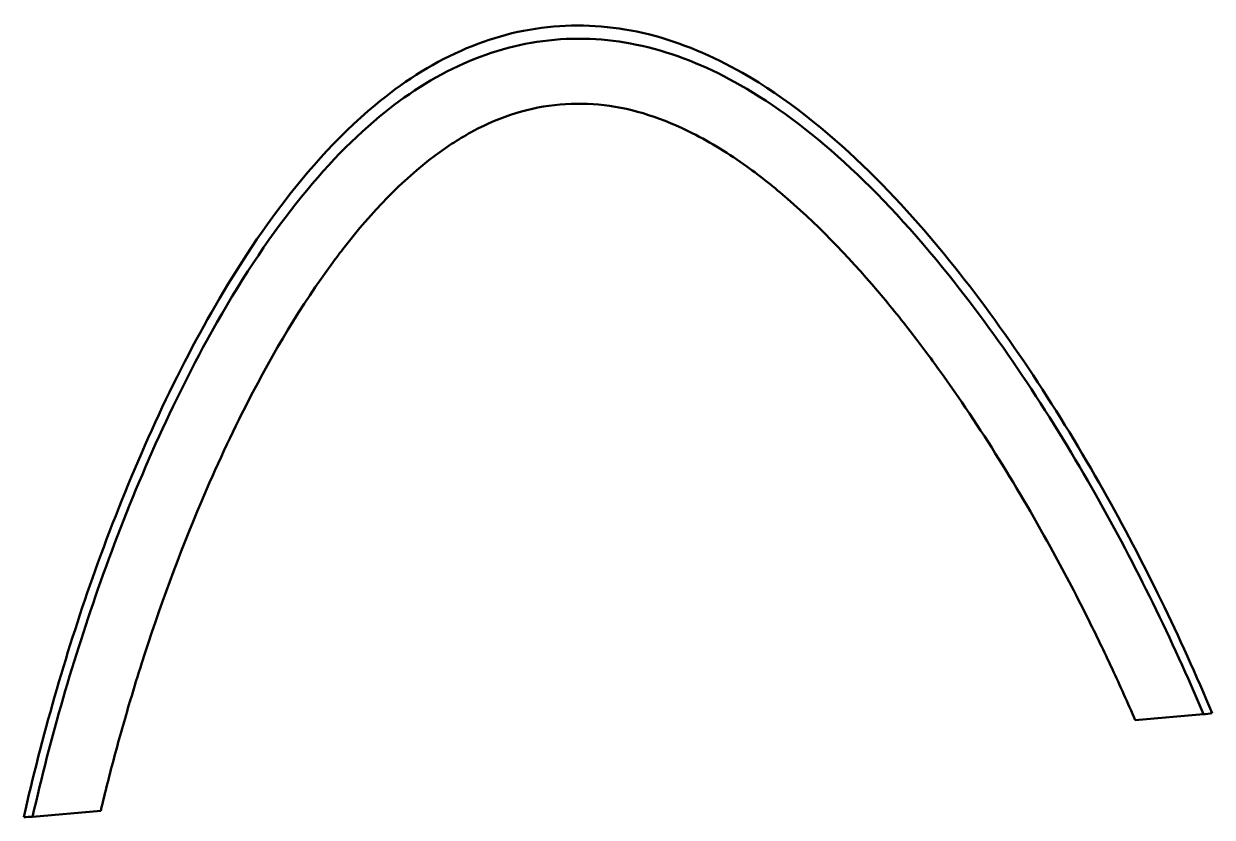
# Model space of a CAD drawing. Header units: millimetres. Extents: x 59 to 333, y 78 to 261.
import ezdxf

# ---------------------------------------------------------------- set-up
doc = ezdxf.new("R2010")
doc.units = ezdxf.units.MM
doc.header["$LTSCALE"] = 0.75
doc.layers.add('Visible', color=7, linetype='Continuous', lineweight=50)

msp = doc.modelspace()

# ---------------------------------------------------------------- linework, layer by layer
at = {"layer": 'Visible'}
for p, q in [((304.28, 124.4, 0.22), (304.28, 124.4, 0.22)), ((83.53, 105.09, 0.22), (83.52, 105.09, 0.22)), ((331.02, 102.12, -1.06), (315.3, 100.75, -1.06)), ((76.78, 79.88, -1.06), (61.06, 78.51, -1.06))]:
    msp.add_line(p, q, dxfattribs=at)
at = {"layer": 'Visible', "extrusion": (0.087036, -0.994829, -0.052336)}
msp.add_arc((254.45, -178.54, -72.73), 193, 63.46, 64.1323, dxfattribs=at)
at = {"layer": 'Visible', "extrusion": (-0.087036, 0.994829, 0.052336)}
msp.add_arc((-151.87, -178.54, 72.73), 193, 63.46, 64.1323, dxfattribs=at)
at = {"layer": 'Visible'}
for points, knots in [([(181.13, 260.71, 6.9), (173.72, 260.06, 6.9), (166.63, 258.17, 6.83), (152.67, 251.96, 6.57), (146.08, 247.63, 6.38), (122.16, 227.77, 5.45), (108.52, 206.28, 4.39), (89.95, 172.27, 2.7), (81.62, 152.66, 1.71), (68.53, 115.54, -0.17), (63.21, 96.93, -1.11), (59.03, 78.38, -2.06)], [0, 0, 0, 0, 2.233067, 2.233067, 4.589271, 4.589271, 11.579246, 11.579246, 19.295737, 19.295737, 26.516683, 26.516683, 26.516683, 26.516683]), ([(181.13, 260.71, 6.9), (188.55, 261.36, 6.9), (195.85, 260.72, 6.83), (210.68, 257.04, 6.57), (217.91, 253.92, 6.38), (244.92, 238.51, 5.45), (262.09, 219.72, 4.39), (286.28, 189.45, 2.7), (297.89, 171.58, 1.71), (317.23, 137.3, -0.17), (325.7, 119.9, -1.11), (333.04, 102.35, -2.06)], [0, 0, 0, 0, 2.232954, 2.232954, 4.589029, 4.589029, 11.578432, 11.578432, 19.295252, 19.295252, 26.516551, 26.516551, 26.516551, 26.516551]), ([(181.4, 257.67, 7.74), (174.11, 257.03, 7.74), (167.16, 255.18, 7.68), (153.44, 249.09, 7.42), (146.97, 244.85, 7.23), (126.99, 228.31, 6.46), (113.6, 210.91, 5.61), (91.63, 170.78, 3.61), (83.41, 151.5, 2.65), (70.48, 115.04, 0.8), (65.22, 96.77, -0.13), (61.06, 78.51, -1.06)], [0, 0, 0, 0, 2.193445, 2.193445, 4.506704, 4.506704, 9.98842, 9.98842, 14.243405, 14.243405, 18.218296, 18.218296, 18.218296, 18.218296]), ([(181.4, 257.67, 7.74), (188.68, 258.31, 7.74), (195.85, 257.69, 7.68), (210.42, 254.08, 7.42), (217.53, 251.03, 7.23), (240.08, 238.21, 6.46), (256.28, 223.39, 5.61), (284.89, 187.69, 3.61), (296.34, 170.13, 2.65), (315.39, 136.46, 0.8), (323.75, 119.39, -0.13), (331.02, 102.12, -1.06)], [0, 0, 0, 0, 2.193455, 2.193455, 4.506724, 4.506724, 9.988488, 9.988488, 14.243466, 14.243466, 18.218349, 18.218349, 18.218349, 18.218349])]:
    msp.add_open_spline(points, degree=3, knots=knots, dxfattribs=at)
at = {"layer": 'Visible', "extrusion": (0.004561, -0.052137, 0.99863)}
for points, knots in [([(182.7, 242.75, 6.96), (175.79, 242.14, 6.96), (169.09, 240.05, 6.88), (162.71, 236.64, 6.73), (159.68, 235.02, 6.66), (156.73, 233.12, 6.57), (153.87, 230.98, 6.47), (153.86, 230.98, 6.47), (153.86, 230.97, 6.47), (153.85, 230.97, 6.47)], [0, 0, 0, 0, 48.327766, 48.327766, 48.327766, 71.296256, 71.296256, 71.296256, 71.348313, 71.348313, 71.348313, 71.348313]), ([(213.16, 236.15, 6.47), (206.54, 239.5, 6.68), (199.67, 241.77, 6.83), (192.82, 242.59, 6.9), (189.44, 242.99, 6.94), (186.07, 243.04, 6.96), (182.7, 242.75, 6.96)], [0, 0, 0, 0, 47.815657, 47.815657, 47.815657, 71.366923, 71.366923, 71.366923, 71.366923]), ([(265.43, 187.83, 3.71), (262.74, 191.37, 3.91), (259.98, 194.85, 4.1), (257.15, 198.24, 4.29), (250.29, 206.45, 4.75), (242.97, 214.19, 5.19), (235.14, 220.99, 5.58), (232.08, 223.63, 5.73), (228.96, 226.13, 5.88), (225.75, 228.43, 6.01), (221.67, 231.37, 6.18), (217.47, 233.98, 6.34), (213.16, 236.15, 6.47)], [0, 0, 0, 0, 25.903212, 25.903212, 25.903212, 88.542445, 88.542445, 88.542445, 112.921245, 112.921245, 112.921245, 143.986733, 143.986733, 143.986733, 143.986733]), ([(153.85, 230.97, 6.47), (146.2, 225.24, 6.21), (139.22, 217.88, 5.86), (132.93, 209.8, 5.46), (132.03, 208.65, 5.41), (131.14, 207.48, 5.35), (130.27, 206.29, 5.29), (122.96, 196.38, 4.81), (116.54, 185.55, 4.27), (110.77, 174.3, 3.71)], [0, 0, 0, 0, 61.507212, 61.507212, 61.507212, 70.296857, 70.296857, 70.296857, 143.866817, 143.866817, 143.866817, 143.866817]), ([(110.77, 174.3, 3.71), (106.9, 166.77, 3.34), (103.32, 159.03, 2.95), (99.99, 151.18, 2.55), (94.85, 139.04, 1.94), (90.29, 126.59, 1.31), (86.27, 113.99, 0.67), (86.26, 113.98, 0.67), (86.26, 113.98, 0.67), (86.26, 113.97, 0.67), (85.34, 111.09, 0.53), (84.45, 108.21, 0.38), (83.59, 105.32, 0.23), (83.58, 105.28, 0.23), (83.57, 105.25, 0.23), (83.56, 105.21, 0.23), (83.55, 105.17, 0.23), (83.54, 105.13, 0.22), (83.53, 105.09, 0.22)], [0, 0, 0, 0, 49.245025, 49.245025, 49.245025, 125.328724, 125.328724, 125.328724, 125.370058, 125.370058, 125.370058, 142.735497, 142.735497, 142.735497, 142.94577, 142.94577, 142.94577, 143.184684, 143.184684, 143.184684, 143.184684]), ([(83.52, 105.09, 0.22), (82.29, 100.92, 0.01), (81.1, 96.73, -0.2), (78.85, 88.33, -0.63), (77.79, 84.11, -0.85), (76.78, 79.88, -1.06)], [-2.612906, -2.612906, -2.612906, -2.612906, -1.305766, -1.305766, -0.000001, -0.000001, -0.000001, -0.000001])]:
    msp.add_open_spline(points, degree=3, knots=knots, dxfattribs=at)
at = {"layer": 'Visible', "extrusion": (-0.004561, 0.052137, -0.99863)}
for points, knots in [([(304.28, 124.4, 0.22), (304.25, 124.46, 0.22), (304.22, 124.51, 0.23), (304.2, 124.56, 0.23), (301.49, 129.98, 0.53), (298.68, 135.34, 0.82), (295.76, 140.64, 1.11), (287.68, 155.32, 1.91), (278.8, 169.58, 2.7), (269.02, 183, 3.44), (267.84, 184.62, 3.53), (266.64, 186.23, 3.62), (265.43, 187.83, 3.71)], [0, 0, 0, 0, 0.337633, 0.337633, 0.337633, 35.158806, 35.158806, 35.158806, 131.58273, 131.58273, 131.58273, 143.23253, 143.23253, 143.23253, 143.23253]), ([(315.3, 100.75, -1.06), (313.57, 104.74, -0.85), (311.79, 108.71, -0.63), (308.12, 116.59, -0.2), (306.22, 120.51, 0.01), (304.28, 124.4, 0.22)], [-2.611812, -2.611812, -2.611812, -2.611812, -1.306492, -1.306492, 0, 0, 0, 0])]:
    msp.add_open_spline(points, degree=3, knots=knots, dxfattribs=at)

doc.saveas('drawing.dxf')
